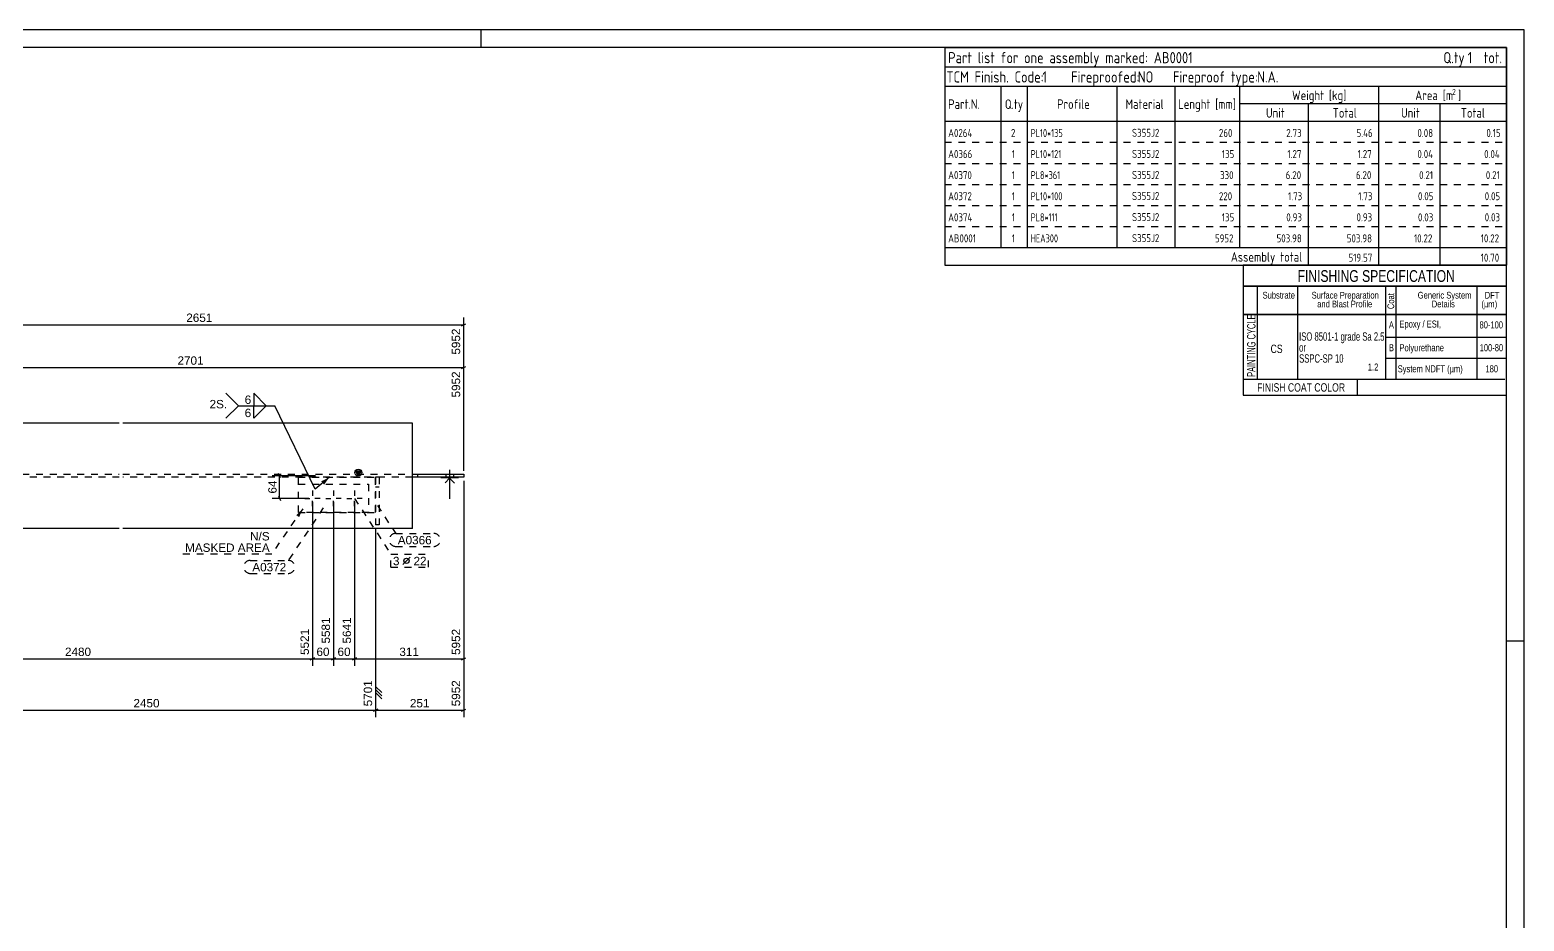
# Model space of a CAD drawing. Header units: millimetres. Extents: x -229 to 612, y -264 to 330.
# Drawn here: x 186 to 611.5, y 76.6 to 330.3 of the extents above; entities that cross this region are included whole.
import ezdxf

# ---------------------------------------------------------------- set-up
doc = ezdxf.new("R2010")
doc.units = ezdxf.units.MM
doc.linetypes.add('DXK_LINE_DOT2', pattern=[3.9198, 1.9599, -1.9599])
doc.styles.add('Arial', font='arial.ttf', dxfattribs={"height": 0.2})
doc.styles.add('Arial Narrow', font='ARIALN.TTF', dxfattribs={"height": 0.2})
doc.styles.add('GOST type A', font='', dxfattribs={"height": 0.2})
doc.styles.add('GOST type A Bold', font='', dxfattribs={"height": 0.2})
doc.styles.get('GOST type A').set_extended_font_data('GOST type A')
doc.styles.get('GOST type A Bold').set_extended_font_data('GOST type A', bold=True)

# ---------------------------------------------------------------- blocks, each defined once
blk = doc.blocks.new('Unknown-43779754-1177')
at = {"color": 5, "linetype": 'Continuous'}
for p, q in [((611.5, 330.35), (-229.5, 330.35)), ((611.5, -263.65), (611.5, 330.35)), ((606.5, 325.35), (-224.5, 325.35)), ((606.5, -258.65), (606.5, 325.35))]:
    blk.add_line(p, q, dxfattribs=at)
at = {"color": 7, "linetype": 'Continuous'}
for p, q in [((314.5, 325.35), (314.5, 330.35)), ((611.5, 156.35), (606.5, 156.35))]:
    blk.add_line(p, q, dxfattribs=at)
blk = doc.blocks.new('Surfacing-43779754-1280 - 1225')
at = {"color": 246, "linetype": 'DXK_LINE_DOT2'}
for p, q in [((262.46, 192.97), (262.46, 200.97)), ((262.46, 200.97), (282.46, 200.97)), ((282.46, 200.97), (282.46, 192.97)), ((282.46, 192.97), (262.46, 192.97))]:
    blk.add_line(p, q, dxfattribs=at)
blk = doc.blocks.new('Surfacing-43779754-1231 - 1225')
at = {"color": 7, "linetype": 'Continuous'}
for p, q in [((303.03, 202.97), (303.03, 202.92)), ((303.03, 202.92), (308.03, 202.92)), ((308.03, 202.97), (308.03, 202.92))]:
    blk.add_line(p, q, dxfattribs=at)
at = {"color": 246, "linetype": 'DXK_LINE_DOT2'}
blk.add_line((303.03, 202.97), (308.03, 202.97), dxfattribs=at)
blk = doc.blocks.new('Part-43779754-1616 - 1225')
at = {"color": 7, "linetype": 'DXK_LINE_DOT2'}
for p, q in [((262.46, 192.97), (262.46, 202.97)), ((262.46, 202.97), (284.46, 202.97)), ((284.46, 192.97), (284.46, 202.97)), ((262.46, 192.97), (284.46, 192.97))]:
    blk.add_line(p, q, dxfattribs=at)
blk = doc.blocks.new('Bolt-43779754-1242 - 1225')
at = {"color": 3, "linetype": 'Continuous'}
for p, q in [((305.53, 205.07), (305.53, 196.82)), ((305.53, 205.07), (305.53, 196.82)), ((304.43, 203.82), (304.43, 202.97)), ((304.43, 203.82), (304.43, 202.97)), ((306.63, 203.82), (306.63, 202.97)), ((306.63, 203.82), (306.63, 202.97))]:
    blk.add_line(p, q, dxfattribs=at)
blk = doc.blocks.new('Surfacing-43779754-1236 - 1225')
at = {"color": 7, "linetype": 'Continuous'}
for p, q in [((303.03, 202.97), (303.03, 202.92)), ((303.03, 202.92), (308.03, 202.92)), ((308.03, 202.97), (308.03, 202.92))]:
    blk.add_line(p, q, dxfattribs=at)
at = {"color": 246, "linetype": 'DXK_LINE_DOT2'}
blk.add_line((303.03, 202.97), (308.03, 202.97), dxfattribs=at)
blk = doc.blocks.new('Part-43779754-1623 - 1225')
at = {"color": 7, "linetype": 'DXK_LINE_DOT2'}
for p, q in [((285.46, 202.97), (284.46, 202.97)), ((284.46, 202.97), (284.46, 189.47)), ((285.46, 200.17), (284.46, 200.17)), ((285.46, 202.97), (285.46, 189.47)), ((285.46, 189.47), (284.46, 189.47))]:
    blk.add_line(p, q, dxfattribs=at)
blk = doc.blocks.new('Part-43779754-1258 - 1225')
at = {"linetype": 'Continuous'}
blk.add_hatch(color=2, dxfattribs=at).paths.add_polyline_path([(279.53, 203.4), (278.73, 204.8), (280.33, 204.8)])
at = {"color": 2, "linetype": 'Continuous'}
for p, q in [((19.23, 188.4), (19.23, 218.4)), ((69.16, 218.4), (19.23, 218.4)), ((211.46, 218.4), (70.16, 218.4)), ((294.96, 218.4), (212.46, 218.4)), ((294.96, 188.4), (294.96, 218.4)), ((279.53, 203.4), (278.73, 204.8)), ((278.73, 204.8), (280.33, 204.8)), ((280.33, 204.8), (279.53, 203.4)), ((4.66, 202.97), (4.66, 203.82)), ((17.73, 203.82), (4.66, 203.82)), ((19.16, 202.97), (4.66, 202.97)), ((8.66, 202.67), (7.36, 201.37)), ((8.66, 202.67), (10.06, 201.27)), ((19.16, 203.82), (17.73, 203.82)), ((17.73, 202.97), (17.73, 203.82)), ((19.23, 203.82), (19.16, 203.82)), ((19.23, 202.97), (19.16, 202.97)), ((294.96, 203.82), (309.53, 203.82)), ((309.53, 202.97), (294.96, 202.97)), ((296.46, 202.97), (296.46, 203.82)), ((305.53, 202.67), (304.23, 201.37)), ((305.53, 202.67), (306.93, 201.27)), ((309.53, 203.82), (309.53, 202.97)), ((69.16, 188.4), (19.23, 188.4)), ((211.46, 188.4), (70.16, 188.4)), ((294.96, 188.4), (212.46, 188.4))]:
    blk.add_line(p, q, dxfattribs=at)
at = {"color": 7, "linetype": 'DXK_LINE_DOT2'}
for p, q in [((19.16, 203.82), (18.2, 203.82)), ((19.23, 203.82), (69.16, 203.82)), ((69.16, 202.97), (19.23, 202.97)), ((70.16, 203.82), (211.46, 203.82)), ((211.46, 202.97), (70.16, 202.97)), ((212.46, 203.82), (294.96, 203.82)), ((294.96, 202.97), (212.46, 202.97))]:
    blk.add_line(p, q, dxfattribs=at)
at = {"color": 2, "linetype": 'Continuous'}
blk.add_circle((279.53, 204.3), 1, dxfattribs=at)
blk = doc.blocks.new('Bolt-43779754-1260 - 1225')
at = {"color": 3, "linetype": 'Continuous'}
for p, q in [((264.26, 196.97), (265.72, 196.97)), ((266.46, 199.17), (266.46, 197.71)), ((266.46, 194.77), (266.46, 196.24)), ((268.66, 196.97), (267.19, 196.97)), ((270.26, 196.97), (271.72, 196.97)), ((272.46, 199.17), (272.46, 197.71)), ((272.46, 194.77), (272.46, 196.24)), ((274.66, 196.97), (273.19, 196.97)), ((276.26, 196.97), (277.72, 196.97)), ((278.46, 199.17), (278.46, 197.71)), ((278.46, 194.77), (278.46, 196.24)), ((280.66, 196.97), (279.19, 196.97))]:
    blk.add_line(p, q, dxfattribs=at)
blk = doc.blocks.new('StraightDimension-43779754-4018 - 1225')
at = {"color": 7, "linetype": 'Continuous'}
for p, q in [((266.46, 195.97), (266.46, 149.28)), ((272.46, 195.97), (272.46, 149.28)), ((267.06, 151.58), (265.86, 150.98)), ((266.46, 151.28), (272.46, 151.28)), ((271.86, 150.98), (273.06, 151.58))]:
    blk.add_line(p, q, dxfattribs=at)
at = {"color": 0}
blk.add_wipeout([(271.81, 151.58), (271.81, 155.08), (267.11, 155.08), (267.11, 151.58)], dxfattribs=at)
at = {"color": 0, "linetype": 'Continuous'}
blk.add_wipeout([(271.96, 163.54), (268.46, 163.54), (268.46, 155.13), (271.96, 155.13)], dxfattribs=at)
at = {"color": 7, "linetype": 'Continuous', "style": 'Arial'}
blk.add_text('5581', height=2.388, rotation=90.0002, dxfattribs=at).set_placement((271.46, 155.63))
at = {"color": 7, "style": 'Arial'}
blk.add_text('60', height=2.388, dxfattribs=at).set_placement((267.61, 152.08))
blk = doc.blocks.new('StraightDimension-43779754-4016 - 1225')
at = {"color": 7, "linetype": 'Continuous'}
for p, q in [((309.53, 201.97), (309.53, 149.28)), ((278.46, 195.97), (278.46, 149.28)), ((279.06, 151.58), (277.86, 150.98)), ((278.46, 151.28), (309.53, 151.28)), ((308.93, 150.98), (310.13, 151.58))]:
    blk.add_line(p, q, dxfattribs=at)
at = {"color": 0, "linetype": 'Continuous'}
blk.add_wipeout([(309.03, 160.29), (305.53, 160.29), (305.53, 151.88), (309.03, 151.88)], dxfattribs=at)
at = {"color": 0}
blk.add_wipeout([(297.28, 151.58), (297.28, 155.08), (290.72, 155.08), (290.72, 151.58)], dxfattribs=at)
at = {"color": 7, "linetype": 'Continuous', "style": 'Arial'}
blk.add_text('5952', height=2.388, rotation=90.0002, dxfattribs=at).set_placement((308.53, 152.38))
at = {"color": 7, "style": 'Arial'}
blk.add_text('311', height=2.388, dxfattribs=at).set_placement((291.22, 152.08))
blk = doc.blocks.new('StraightDimension-43779754-3604 - 1225')
at = {"color": 7, "linetype": 'Continuous'}
for p, q in [((154.56, 234.51), (153.36, 233.91)), ((153.96, 218.32), (153.96, 236.26)), ((153.96, 234.21), (309.53, 234.21)), ((308.93, 233.91), (310.13, 234.51)), ((309.53, 204.82), (309.53, 236.26)), ((153.96, 229.21), (155.71, 230.96)), ((153.96, 227.46), (153.96, 230.96)), ((153.96, 228.33), (155.71, 230.08)), ((153.96, 227.46), (155.71, 229.21))]:
    blk.add_line(p, q, dxfattribs=at)
at = {"color": 0}
blk.add_wipeout([(235.95, 234.51), (235.95, 238.01), (227.54, 238.01), (227.54, 234.51)], dxfattribs=at)
at = {"color": 0, "linetype": 'Continuous'}
blk.add_wipeout([(309.03, 233.61), (305.53, 233.61), (305.53, 225.19), (309.03, 225.19)], dxfattribs=at)
at = {"color": 7, "style": 'Arial'}
blk.add_text('2701', height=2.388, dxfattribs=at).set_placement((228.04, 235.01))
at = {"color": 7, "linetype": 'Continuous', "style": 'Arial'}
blk.add_text('5952', height=2.388, rotation=90.0002, dxfattribs=at).set_placement((308.53, 225.69))
blk = doc.blocks.new('StraightDimension-43779754-4017 - 1225')
at = {"color": 7, "linetype": 'Continuous'}
for p, q in [((272.46, 195.97), (272.46, 149.28)), ((278.46, 195.97), (278.46, 149.28)), ((273.06, 151.58), (271.86, 150.98)), ((272.46, 151.28), (278.46, 151.28)), ((277.86, 150.98), (279.06, 151.58))]:
    blk.add_line(p, q, dxfattribs=at)
at = {"color": 0}
blk.add_wipeout([(277.81, 151.58), (277.81, 155.08), (273.11, 155.08), (273.11, 151.58)], dxfattribs=at)
at = {"color": 0, "linetype": 'Continuous'}
blk.add_wipeout([(277.96, 163.54), (274.46, 163.54), (274.46, 155.13), (277.96, 155.13)], dxfattribs=at)
at = {"color": 7, "linetype": 'Continuous', "style": 'Arial'}
blk.add_text('5641', height=2.388, rotation=90.0002, dxfattribs=at).set_placement((277.46, 155.63))
at = {"color": 7, "style": 'Arial'}
blk.add_text('60', height=2.388, dxfattribs=at).set_placement((273.61, 152.08))
blk = doc.blocks.new('StraightDimension-43779754-4323 - 1225')
at = {"color": 7, "linetype": 'Continuous'}
for p, q in [((153.96, 188.47), (153.96, 134.65)), ((284.46, 188.47), (284.46, 134.65)), ((153.96, 143.4), (155.71, 141.65)), ((153.96, 143.4), (153.96, 139.9)), ((153.96, 142.52), (155.71, 140.77)), ((153.96, 141.65), (155.71, 139.9)), ((284.46, 143.4), (286.21, 141.65)), ((284.46, 143.4), (284.46, 139.9)), ((284.46, 142.52), (286.21, 140.77)), ((284.46, 141.65), (286.21, 139.9)), ((154.56, 136.95), (153.36, 136.35)), ((153.96, 136.65), (284.46, 136.65)), ((283.86, 136.35), (285.06, 136.95))]:
    blk.add_line(p, q, dxfattribs=at)
at = {"color": 0, "linetype": 'Continuous'}
blk.add_wipeout([(283.96, 145.66), (280.46, 145.66), (280.46, 137.25), (283.96, 137.25)], dxfattribs=at)
at = {"color": 0}
blk.add_wipeout([(223.41, 136.95), (223.41, 140.45), (215, 140.45), (215, 136.95)], dxfattribs=at)
at = {"color": 7, "linetype": 'Continuous', "style": 'Arial'}
blk.add_text('5701', height=2.388, rotation=90.0002, dxfattribs=at).set_placement((283.46, 137.75))
at = {"color": 7, "style": 'Arial'}
blk.add_text('2450', height=2.388, dxfattribs=at).set_placement((215.5, 137.45))
blk = doc.blocks.new('StraightDimension-43779754-3653 - 1225')
at = {"color": 7, "linetype": 'Continuous'}
for p, q in [((158.96, 210.4), (158.96, 248.45)), ((309.53, 204.82), (309.53, 248.45)), ((159.56, 246.7), (158.36, 246.1)), ((158.96, 246.4), (309.53, 246.4)), ((308.93, 246.1), (310.13, 246.7))]:
    blk.add_line(p, q, dxfattribs=at)
at = {"color": 0}
blk.add_wipeout([(238.45, 246.7), (238.45, 250.2), (230.04, 250.2), (230.04, 246.7)], dxfattribs=at)
at = {"color": 0, "linetype": 'Continuous'}
blk.add_wipeout([(309.03, 245.8), (305.53, 245.8), (305.53, 237.39), (309.03, 237.39)], dxfattribs=at)
at = {"color": 7, "style": 'Arial'}
blk.add_text('2651', height=2.388, dxfattribs=at).set_placement((230.54, 247.2))
at = {"color": 7, "linetype": 'Continuous', "style": 'Arial'}
blk.add_text('5952', height=2.388, rotation=90.0002, dxfattribs=at).set_placement((308.53, 237.89))
blk = doc.blocks.new('StraightDimension-43779754-4019 - 1225')
at = {"color": 7, "linetype": 'Continuous'}
for p, q in [((266.46, 195.97), (266.46, 149.28)), ((132.96, 169.9), (132.96, 149.28)), ((133.56, 151.58), (132.36, 150.98)), ((132.96, 151.28), (266.46, 151.28)), ((265.86, 150.98), (267.06, 151.58))]:
    blk.add_line(p, q, dxfattribs=at)
at = {"color": 0, "linetype": 'Continuous'}
blk.add_wipeout([(265.96, 160.29), (262.46, 160.29), (262.46, 151.88), (265.96, 151.88)], dxfattribs=at)
at = {"color": 0}
blk.add_wipeout([(203.91, 151.58), (203.91, 155.08), (195.5, 155.08), (195.5, 151.58)], dxfattribs=at)
at = {"color": 7, "linetype": 'Continuous', "style": 'Arial'}
blk.add_text('5521', height=2.388, rotation=90.0002, dxfattribs=at).set_placement((265.46, 152.38))
at = {"color": 7, "style": 'Arial'}
blk.add_text('2480', height=2.388, dxfattribs=at).set_placement((196, 152.08))
blk = doc.blocks.new('StraightDimension-43779754-4086 - 1225')
at = {"color": 7, "linetype": 'Continuous'}
for p, q in [((267.34, 203.4), (255.02, 203.4)), ((257.37, 202.8), (256.77, 204)), ((257.07, 196.97), (257.07, 203.4)), ((265.46, 196.97), (255.02, 196.97)), ((256.77, 197.57), (257.37, 196.37))]:
    blk.add_line(p, q, dxfattribs=at)
at = {"color": 0}
blk.add_wipeout([(256.77, 202.54), (253.27, 202.54), (253.27, 197.83), (256.77, 197.83)], dxfattribs=at)
at = {"color": 7, "style": 'Arial'}
blk.add_text('64', height=2.388, rotation=90.0002, dxfattribs=at).set_placement((256.27, 198.33))
blk = doc.blocks.new('StraightDimension-43779754-4322 - 1225')
at = {"color": 7, "linetype": 'Continuous'}
for p, q in [((309.53, 201.97), (309.53, 134.65)), ((284.46, 188.47), (284.46, 134.65)), ((284.46, 143.4), (286.21, 141.65)), ((284.46, 143.4), (284.46, 139.9)), ((284.46, 142.52), (286.21, 140.77)), ((284.46, 141.65), (286.21, 139.9)), ((285.06, 136.95), (283.86, 136.35)), ((284.46, 136.65), (309.53, 136.65)), ((308.93, 136.35), (310.13, 136.95))]:
    blk.add_line(p, q, dxfattribs=at)
at = {"color": 0, "linetype": 'Continuous'}
blk.add_wipeout([(309.03, 145.66), (305.53, 145.66), (305.53, 137.25), (309.03, 137.25)], dxfattribs=at)
at = {"color": 0}
blk.add_wipeout([(300.28, 136.95), (300.28, 140.45), (293.72, 140.45), (293.72, 136.95)], dxfattribs=at)
at = {"color": 7, "linetype": 'Continuous', "style": 'Arial'}
blk.add_text('5952', height=2.388, rotation=90.0002, dxfattribs=at).set_placement((308.53, 137.75))
at = {"color": 7, "style": 'Arial'}
blk.add_text('251', height=2.388, dxfattribs=at).set_placement((294.22, 137.45))
blk = doc.blocks.new('0_TCM_4503_AIVD_AD_PART_LIST-43779754-14250')
at = {"color": 174, "linetype": 'Continuous'}
for p, q in [((446.5, 325.35), (446.5, 304.35)), ((446.5, 304.35), (446.5, 298.35)), ((446.5, 298.35), (446.5, 292.35)), ((446.5, 292.35), (446.5, 286.35)), ((446.5, 286.35), (446.5, 280.35)), ((446.5, 280.35), (446.5, 274.35)), ((446.5, 274.35), (446.5, 268.35)), ((446.5, 268.35), (446.5, 263.35)), ((446.5, 263.35), (606.5, 263.35))]:
    blk.add_line(p, q, dxfattribs=at)
at = {"color": 7, "linetype": 'Continuous'}
for p, q in [((446.5, 325.35), (606.5, 325.35)), ((606.5, 325.35), (606.5, 304.35)), ((446.5, 319.85), (606.5, 319.85)), ((446.5, 314.35), (606.5, 314.35)), ((462.5, 314.35), (462.5, 304.35)), ((470, 314.35), (470, 304.35)), ((495.5, 314.35), (495.5, 304.35)), ((512, 314.35), (512, 304.35)), ((530.5, 314.35), (530.5, 304.35)), ((570, 314.35), (570, 304.35)), ((530.5, 309.35), (606.5, 309.35)), ((550, 309.35), (550, 304.35)), ((587.5, 309.35), (587.5, 304.35)), ((462.5, 304.35), (462.5, 298.35)), ((470, 304.35), (470, 298.35)), ((495.5, 304.35), (495.5, 298.35)), ((512, 304.35), (512, 298.35)), ((530.5, 304.35), (530.5, 298.35)), ((550, 304.35), (550, 298.35)), ((570, 304.35), (570, 298.35)), ((587.5, 304.35), (587.5, 298.35)), ((606.5, 304.35), (606.5, 298.35)), ((462.5, 298.35), (462.5, 292.35)), ((470, 298.35), (470, 292.35)), ((495.5, 298.35), (495.5, 292.35)), ((512, 298.35), (512, 292.35)), ((530.5, 298.35), (530.5, 292.35)), ((550, 298.35), (550, 292.35)), ((570, 298.35), (570, 292.35)), ((587.5, 298.35), (587.5, 292.35)), ((606.5, 298.35), (606.5, 292.35)), ((462.5, 292.35), (462.5, 286.35)), ((470, 292.35), (470, 286.35)), ((495.5, 292.35), (495.5, 286.35)), ((512, 292.35), (512, 286.35)), ((530.5, 292.35), (530.5, 286.35)), ((550, 292.35), (550, 286.35)), ((570, 292.35), (570, 286.35)), ((587.5, 292.35), (587.5, 286.35)), ((606.5, 292.35), (606.5, 286.35)), ((462.5, 286.35), (462.5, 280.35)), ((470, 286.35), (470, 280.35)), ((495.5, 286.35), (495.5, 280.35)), ((512, 286.35), (512, 280.35)), ((530.5, 286.35), (530.5, 280.35)), ((550, 286.35), (550, 280.35)), ((570, 286.35), (570, 280.35)), ((587.5, 286.35), (587.5, 280.35)), ((606.5, 286.35), (606.5, 280.35)), ((462.5, 280.35), (462.5, 274.35)), ((470, 280.35), (470, 274.35)), ((495.5, 280.35), (495.5, 274.35)), ((512, 280.35), (512, 274.35)), ((530.5, 280.35), (530.5, 274.35)), ((550, 280.35), (550, 274.35)), ((570, 280.35), (570, 274.35)), ((587.5, 280.35), (587.5, 274.35)), ((606.5, 280.35), (606.5, 274.35)), ((462.5, 274.35), (462.5, 268.35)), ((470, 274.35), (470, 268.35)), ((495.5, 274.35), (495.5, 268.35)), ((512, 274.35), (512, 268.35)), ((530.5, 274.35), (530.5, 268.35)), ((550, 274.35), (550, 268.35)), ((570, 274.35), (570, 268.35)), ((587.5, 274.35), (587.5, 268.35)), ((606.5, 274.35), (606.5, 268.35)), ((550, 268.35), (550, 263.35)), ((570, 268.35), (570, 263.35)), ((587.5, 268.35), (587.5, 263.35)), ((606.5, 268.35), (606.5, 263.35))]:
    blk.add_line(p, q, dxfattribs=at)
at = {"color": 4, "linetype": 'Continuous'}
for p, q in [((446.5, 304.35), (606.5, 304.35)), ((446.5, 268.35), (606.5, 268.35))]:
    blk.add_line(p, q, dxfattribs=at)
at = {"color": 7, "linetype": 'DXK_LINE_DOT2'}
for p, q in [((446.5, 298.35), (606.5, 298.35)), ((446.5, 292.35), (606.5, 292.35)), ((446.5, 286.35), (606.5, 286.35)), ((446.5, 280.35), (606.5, 280.35)), ((446.5, 274.35), (606.5, 274.35)), ((446.5, 268.35), (606.5, 268.35))]:
    blk.add_line(p, q, dxfattribs=at)
at = {"color": 7, "linetype": 'Continuous'}
for s, height, style, p in [('Part list for one assembly marked: AB0001', 3.1901, 'GOST type A', (447.5, 320.85)), ('Q.ty', 3.19, 'GOST type A', (588.5, 320.85)), ('tot.', 3.19, 'GOST type A', (600, 320.85)), ('TCM Finish. Code:', 3.1901, 'GOST type A', (447, 315.35)), ('1', 3.19, 'GOST type A Bold', (474.35, 315.35)), ('Fireproofed:', 3.1901, 'GOST type A', (482.5, 315.35)), ('NO', 3.19, 'GOST type A Bold', (501.5, 315.35)), ('Fireproof type:', 3.1901, 'GOST type A', (511.5, 315.35)), ('N.A.', 3.19, 'GOST type A Bold', (535.5, 315.35)), ('Lenght [mm]', 2.7344, 'GOST type A', (513, 307.85)), ('Weight [kg]', 2.7344, 'GOST type A', (545.41, 310.35)), ('Area [m ]', 2.734, 'GOST type A', (580.5, 310.35)), ('2', 1.64, 'GOST type A', (590.98, 311.85)), ('Part.N.', 2.734, 'GOST type A', (447.5, 307.85)), ('Q.ty', 2.734, 'GOST type A', (463.64, 307.83)), ('Profile', 2.734, 'GOST type A', (478.51, 307.85)), ('Material', 2.734, 'GOST type A', (498, 307.85)), ('Unit', 2.734, 'GOST type A', (538, 305.35)), ('Total', 2.734, 'GOST type A', (557, 305.35)), ('Unit', 2.734, 'GOST type A', (576.46, 305.35)), ('Total', 2.734, 'GOST type A', (593.48, 305.35)), ('A0264', 2.279, 'GOST type A', (447.5, 299.85)), ('2', 2.28, 'GOST type A', (465.38, 299.85)), ('S355J2', 2.279, 'GOST type A', (499.84, 299.91)), ('260', 2.279, 'GOST type A', (524.6, 299.85)), ('2.73', 2.279, 'GOST type A', (543.78, 299.85)), ('5.46', 2.279, 'GOST type A', (563.78, 299.85)), ('0.08', 2.279, 'GOST type A', (581.12, 299.85)), ('1.27', 2.279, 'GOST type A', (564.1, 293.85)), ('6.20', 2.279, 'GOST type A', (563.62, 287.85)), ('1.73', 2.279, 'GOST type A', (564.26, 281.85)), ('0.93', 2.279, 'GOST type A', (563.78, 275.85)), ('503.98', 2.279, 'GOST type A', (561.01, 269.85)), ('Assembly total', 2.7344, 'GOST type A', (528, 264.35)), ('10.70', 2.279, 'GOST type A', (599.14, 264.35))]:
    blk.add_text(s, height=height, dxfattribs=dict(at, style=style)).set_placement(p)
at = {"color": 7, "style": 'GOST type A'}
blk.add_text('1', height=3.19, dxfattribs=at).set_placement((595.44, 320.85))
at = {"color": 7, "linetype": 'Continuous', "style": 'GOST type A', "width": 0.9}
blk.add_text('PL10*135', height=2.279, dxfattribs=at).set_placement((471, 299.85))
at = {"color": 7, "linetype": 'DXK_LINE_DOT2', "style": 'GOST type A'}
for s, height, p in [('0.15', 2.279, (600.76, 299.85)), ('A0366', 2.279, (447.5, 293.85)), ('1', 2.28, (465.62, 293.85)), ('S355J2', 2.279, (499.84, 293.91)), ('135', 2.279, (525.41, 293.85)), ('1.27', 2.279, (544.1, 293.85)), ('0.04', 2.279, (581.12, 293.85)), ('0.04', 2.279, (600.12, 293.85)), ('A0370', 2.279, (447.5, 287.85)), ('1', 2.28, (465.62, 287.85)), ('S355J2', 2.279, (499.84, 287.91)), ('330', 2.279, (524.92, 287.85)), ('6.20', 2.279, (543.62, 287.85)), ('0.21', 2.279, (581.61, 287.85)), ('0.21', 2.279, (600.6, 287.85)), ('A0372', 2.279, (447.5, 281.85)), ('1', 2.28, (465.62, 281.85)), ('S355J2', 2.279, (499.84, 281.91)), ('220', 2.279, (524.6, 281.85)), ('1.73', 2.279, (544.26, 281.85)), ('0.05', 2.279, (581.28, 281.85)), ('0.05', 2.279, (600.28, 281.85)), ('A0374', 2.279, (447.5, 275.85)), ('1', 2.28, (465.62, 275.85)), ('S355J2', 2.279, (499.84, 275.91)), ('135', 2.279, (525.41, 275.85)), ('0.93', 2.279, (543.78, 275.85)), ('0.03', 2.279, (581.28, 275.85)), ('0.03', 2.279, (600.28, 275.85)), ('AB0001', 2.279, (447.5, 269.85)), ('1', 2.28, (465.62, 269.85)), ('S355J2', 2.279, (499.84, 269.91)), ('5952', 2.279, (523.46, 269.85)), ('503.98', 2.279, (541.01, 269.85)), ('10.22', 2.279, (580.14, 269.85)), ('10.22', 2.279, (599.14, 269.85)), ('519.57', 2.279, (561.5, 264.35))]:
    blk.add_text(s, height=height, dxfattribs=at).set_placement(p)
at = {"color": 7, "linetype": 'DXK_LINE_DOT2', "style": 'GOST type A', "width": 0.9}
for s, p in [('PL10*121', (471, 293.85)), ('PL8*361', (471, 287.85)), ('PL10*100', (471, 281.85)), ('PL8*111', (471, 275.85)), ('HEA300', (471, 269.85))]:
    blk.add_text(s, height=2.279, dxfattribs=at).set_placement(p)
blk = doc.blocks.new('0_TCM_4503_AIVD_AD_PAINTING_SYSTEM-43779754-14251')
at = {"color": 7, "linetype": 'Continuous'}
for p, q in [((606.5, 263.35), (531.5, 263.35)), ((531.5, 263.35), (531.5, 257.35)), ((606.5, 257.35), (606.5, 263.35)), ((531.5, 257.35), (606.5, 257.35)), ((606.5, 257.35), (531.5, 257.35)), ((531.5, 257.35), (531.5, 249.35)), ((535.5, 257.35), (535.5, 249.35)), ((547, 257.35), (547, 249.35)), ((572, 257.35), (572, 249.35)), ((575, 257.35), (575, 249.35)), ((598, 257.35), (598, 249.35)), ((606.5, 249.35), (606.5, 257.35)), ((531.5, 249.35), (606.5, 249.35)), ((606.5, 249.35), (531.5, 249.35)), ((531.5, 249.35), (531.5, 226.35)), ((535.5, 249.35), (535.5, 230.85)), ((547, 249.35), (547, 230.85)), ((572, 249.35), (572, 230.85)), ((575, 249.35), (575, 230.85)), ((598, 249.35), (598, 230.85)), ((606.5, 226.35), (606.5, 249.35)), ((572, 242.85), (606.5, 242.85)), ((572, 236.85), (606.5, 236.85)), ((606, 230.85), (531.5, 230.85)), ((564, 230.85), (564, 226.35)), ((531.5, 226.35), (606.5, 226.35))]:
    blk.add_line(p, q, dxfattribs=at)
at = {"color": 7, "style": 'Arial Narrow', "width": 0.9}
blk.add_text('FINISHING SPECIFICATION', height=3.3405, dxfattribs=at).set_placement((547, 258.6))
at = {"color": 7, "linetype": 'Continuous', "style": 'Arial Narrow'}
for s, height, width, p in [('Substrate', 1.909, 0.9, (537.03, 253.85)), ('Surface Preparation', 1.9089, 0.9, (551, 253.85)), ('Generic System', 1.9089, 0.9, (581.21, 253.85)), ('DFT', 1.909, 0.9, (600.29, 253.85)), ('and Blast Profile', 1.9089, 0.9, (552.59, 251.35)), ('Details', 1.909, 0.9, (585.21, 251.35)), ('A', 2, 0.9, (573, 245.35)), ('Epoxy / ESI,', 2.0043, 0.9, (576, 245.6)), ('80-100', 2.004, 0.9, (598.8, 245.35)), ('ISO 8501-1 grade Sa 2.5^M', 2.3861, 0.8, (547.43, 241.85)), ('CS', 2.386, 0.9, (539.31, 238.35)), ('or ^M', 2.386, 0.8, (547.43, 238.72)), ('B', 2, 0.9, (573, 238.85)), ('Polyurethane', 2.0043, 0.9, (576, 238.85)), ('100-80', 2.004, 0.9, (598.84, 238.85)), ('SSPC-SP 10', 2.386, 0.8, (547.43, 235.6)), ('1.2', 2.004, 0.9, (567, 233.35)), ('System NDFT (µm)', 2.0043, 0.9, (575.5, 232.85)), ('180', 2.004, 0.9, (600.5, 232.85)), ('FINISH COAT COLOR', 2.3861, 0.9, (535.5, 227.35))]:
    blk.add_text(s, height=height, dxfattribs=dict(at, width=width)).set_placement(p)
for s, height, width, p in [('Coat', 1.909, 0.9, (574.5, 250.85)), ('PAINTING CYCLE', 2.3861, 0.75, (535, 231.55))]:
    blk.add_text(s, height=height, rotation=90, dxfattribs=dict(at, width=width)).set_placement(p)
blk.add_text('(µm)', height=1.909, dxfattribs=at).set_placement((599.35, 251.35))
blk = doc.blocks.new('Mark-43779754-4123 - 1225')
at = {"color": 0}
blk.add_wipeout([(258.99, 176.19), (258.99, 178.69), (249.35, 178.69), (249.35, 176.19)], dxfattribs=at)
blk.add_wipeout([(258.99, 176.19), (258.99, 178.69), (249.35, 178.69), (249.35, 176.19)], dxfattribs=at)
at = {"color": 3, "linetype": 'DXK_LINE_DOT2'}
for p, q in [((269.56, 194.27), (259.59, 179.29)), ((248.75, 179.29), (259.59, 179.29)), ((248.75, 175.59), (259.59, 175.59))]:
    blk.add_line(p, q, dxfattribs=at)
for centre, start, end in [((248.75, 177.44), 90, 270), ((259.59, 177.44), 270, 90)]:
    blk.add_arc(centre, 1.85, start, end, dxfattribs=at)
at = {"color": 3, "style": 'Arial'}
blk.add_text('A0372', height=2.388, dxfattribs=at).set_placement((249.35, 176.19))
blk = doc.blocks.new('Mark-43779754-4101 - 1225')
at = {"linetype": 'Continuous'}
blk.add_hatch(color=7, dxfattribs=at).paths.add_polyline_path([(261.86, 192.18), (263.69, 193.96), (262.68, 191.62)])
at = {"color": 0}
blk.add_wipeout([(254.27, 184.98), (254.27, 187.48), (248.71, 187.48), (248.71, 184.98)], dxfattribs=at)
blk.add_wipeout([(254.27, 184.98), (254.27, 187.48), (248.71, 187.48), (248.71, 184.98)], dxfattribs=at)
blk.add_wipeout([(254.27, 181.73), (254.27, 184.23), (230.2, 184.23), (230.2, 181.73)], dxfattribs=at)
blk.add_wipeout([(254.27, 181.73), (254.27, 184.23), (230.2, 184.23), (230.2, 181.73)], dxfattribs=at)
at = {"color": 7, "linetype": 'DXK_LINE_DOT2'}
for p in [(263.69, 193.96), (229.6, 181.13)]:
    blk.add_line(p, (254.87, 181.13), dxfattribs=at)
at = {"color": 7, "style": 'Arial'}
for s, height, p in [('N/', 2.388, (248.71, 184.98)), ('S', 2.39, (252.05, 184.98)), ('MASKED AREA', 2.3877, (230.2, 181.73))]:
    blk.add_text(s, height=height, dxfattribs=at).set_placement(p)
blk = doc.blocks.new('Mark-43779754-4125 - 1225')
at = {"color": 0}
blk.add_wipeout([(300.41, 183.88), (300.41, 186.38), (290.77, 186.38), (290.77, 183.88)], dxfattribs=at)
blk.add_wipeout([(300.41, 183.88), (300.41, 186.38), (290.77, 186.38), (290.77, 183.88)], dxfattribs=at)
at = {"color": 3, "linetype": 'DXK_LINE_DOT2'}
for p, q in [((284.96, 194.97), (290.17, 186.98)), ((290.17, 186.98), (301.01, 186.98)), ((290.17, 183.28), (301.01, 183.28))]:
    blk.add_line(p, q, dxfattribs=at)
for centre, start, end in [((290.17, 185.13), 90, 270), ((301.01, 185.13), 270, 90)]:
    blk.add_arc(centre, 1.85, start, end, dxfattribs=at)
at = {"color": 3, "style": 'Arial'}
blk.add_text('A0366', height=2.388, dxfattribs=at).set_placement((290.77, 183.88))
blk = doc.blocks.new('Mark-43779754-4097 - 1225')
at = {"color": 0}
blk.add_wipeout([(291.25, 177.93), (291.25, 180.43), (289.4, 180.43), (289.4, 177.93)], dxfattribs=at)
blk.add_wipeout([(291.25, 177.93), (291.25, 180.43), (289.4, 180.43), (289.4, 177.93)], dxfattribs=at)
at = {"color": 3, "linetype": 'DXK_LINE_DOT2'}
for p in [(278.46, 196.97), (288.8, 177.33)]:
    blk.add_line(p, (288.8, 181.03), dxfattribs=at)
at = {"color": 0}
blk.add_wipeout([(294.5, 177.93), (294.5, 180.43), (292, 180.43), (292, 177.93)], dxfattribs=at)
at = {"color": 3, "style": 'Arial'}
blk.add_text('3', height=2.39, dxfattribs=at).set_placement((289.4, 177.93))
at = {"color": 0}
blk.add_wipeout([(298.96, 177.93), (298.96, 180.43), (295.25, 180.43), (295.25, 177.93)], dxfattribs=at)
blk.add_wipeout([(298.96, 177.93), (298.96, 180.43), (295.25, 180.43), (295.25, 177.93)], dxfattribs=at)
at = {"color": 3, "linetype": 'DXK_LINE_DOT2'}
for p, q in [((288.8, 181.03), (299.56, 181.03)), ((299.56, 177.33), (299.56, 181.03)), ((288.8, 177.33), (299.56, 177.33))]:
    blk.add_line(p, q, dxfattribs=at)
at = {"color": 3, "linetype": 'Continuous'}
blk.add_line((292.25, 178.18), (294.25, 180.18), dxfattribs=at)
blk.add_circle((293.25, 179.18), 0.75, dxfattribs=at)
at = {"color": 3, "style": 'Arial'}
blk.add_text('22', height=2.388, dxfattribs=at).set_placement((295.25, 177.93))
blk = doc.blocks.new('WeldMark-43779754-9317 - 1225')
at = {"linetype": 'Continuous'}
blk.add_hatch(color=3, dxfattribs=at).paths.add_polyline_path([(268.98, 201.83), (271.29, 202.97), (269.79, 200.88)])
at = {"color": 3, "linetype": 'Continuous'}
for p, q in [((267.26, 199.55), (255.78, 223.35)), ((271.29, 202.97), (267.26, 199.55))]:
    blk.add_line(p, q, dxfattribs=at)
at = {"color": 0}
blk.add_wipeout([(249.23, 223.65), (249.23, 226.55), (246.97, 226.55), (246.97, 223.65)], dxfattribs=at)
at = {"color": 3, "linetype": 'Continuous'}
for p, q in [((253.31, 223.35), (249.74, 226.92)), ((249.74, 226.92), (249.74, 223.35)), ((249.74, 223.35), (253.31, 223.35))]:
    blk.add_line(p, q, dxfattribs=at)
at = {"color": 0, "linetype": 'Continuous'}
blk.add_wipeout([(249.23, 219.9), (249.23, 222.8), (246.97, 222.8), (246.97, 219.9)], dxfattribs=at)
at = {"color": 3, "linetype": 'Continuous'}
for p, q in [((245.42, 223.35), (241.85, 226.92)), ((245.42, 223.35), (241.85, 219.78)), ((245.42, 223.35), (255.78, 223.35)), ((249.74, 223.35), (253.31, 223.35)), ((253.31, 223.35), (249.74, 219.78)), ((249.74, 219.78), (249.74, 223.35))]:
    blk.add_line(p, q, dxfattribs=at)
at = {"color": 3, "style": 'Arial'}
blk.add_text('6', height=2.39, dxfattribs=at).set_placement((247.17, 223.85))
at = {"color": 3, "linetype": 'Continuous', "style": 'Arial'}
blk.add_text('6', height=2.39, dxfattribs=at).set_placement((247.17, 220.1))
at = {"color": 0, "linetype": 'Continuous'}
blk.add_wipeout([(242.17, 222.6), (242.17, 225.1), (237.17, 225.1), (237.17, 222.6)], dxfattribs=at)
at = {"color": 3, "linetype": 'Continuous', "style": 'Arial'}
blk.add_text('2S.', height=2.388, dxfattribs=at).set_placement((237.17, 222.6))

msp = doc.modelspace()

# ---------------------------------------------------------------- block references
for name in ['Unknown-43779754-1177', '0_TCM_4503_AIVD_AD_PART_LIST-43779754-14250', '0_TCM_4503_AIVD_AD_PAINTING_SYSTEM-43779754-14251', 'Part-43779754-1258 - 1225', 'Bolt-43779754-1242 - 1225', 'Part-43779754-1616 - 1225', 'Surfacing-43779754-1280 - 1225', 'Part-43779754-1623 - 1225', 'Surfacing-43779754-1231 - 1225', 'Surfacing-43779754-1236 - 1225', 'Bolt-43779754-1260 - 1225']:
    msp.add_blockref(name, (0, 0))

# ---------------------------------------------------------------- next in the draw order: block references
for name in ['StraightDimension-43779754-3604 - 1225', 'StraightDimension-43779754-4016 - 1225', 'StraightDimension-43779754-4018 - 1225']:
    msp.add_blockref(name, (0, 0))

# ---------------------------------------------------------------- next in the draw order: block references
for name in ['StraightDimension-43779754-3653 - 1225', 'StraightDimension-43779754-4017 - 1225']:
    msp.add_blockref(name, (0, 0))

# ---------------------------------------------------------------- next in the draw order: block references
msp.add_blockref('StraightDimension-43779754-4323 - 1225', (0, 0))

# ---------------------------------------------------------------- next in the draw order: block references
for name in ['StraightDimension-43779754-4322 - 1225', 'StraightDimension-43779754-4019 - 1225']:
    msp.add_blockref(name, (0, 0))

# ---------------------------------------------------------------- next in the draw order: block references
for name in ['StraightDimension-43779754-4086 - 1225', 'Mark-43779754-4125 - 1225']:
    msp.add_blockref(name, (0, 0))

# ---------------------------------------------------------------- next in the draw order: block references
for name in ['WeldMark-43779754-9317 - 1225', 'Mark-43779754-4097 - 1225', 'Mark-43779754-4123 - 1225']:
    msp.add_blockref(name, (0, 0))

# ---------------------------------------------------------------- next in the draw order: block references
msp.add_blockref('Mark-43779754-4101 - 1225', (0, 0))

doc.saveas('drawing.dxf')
